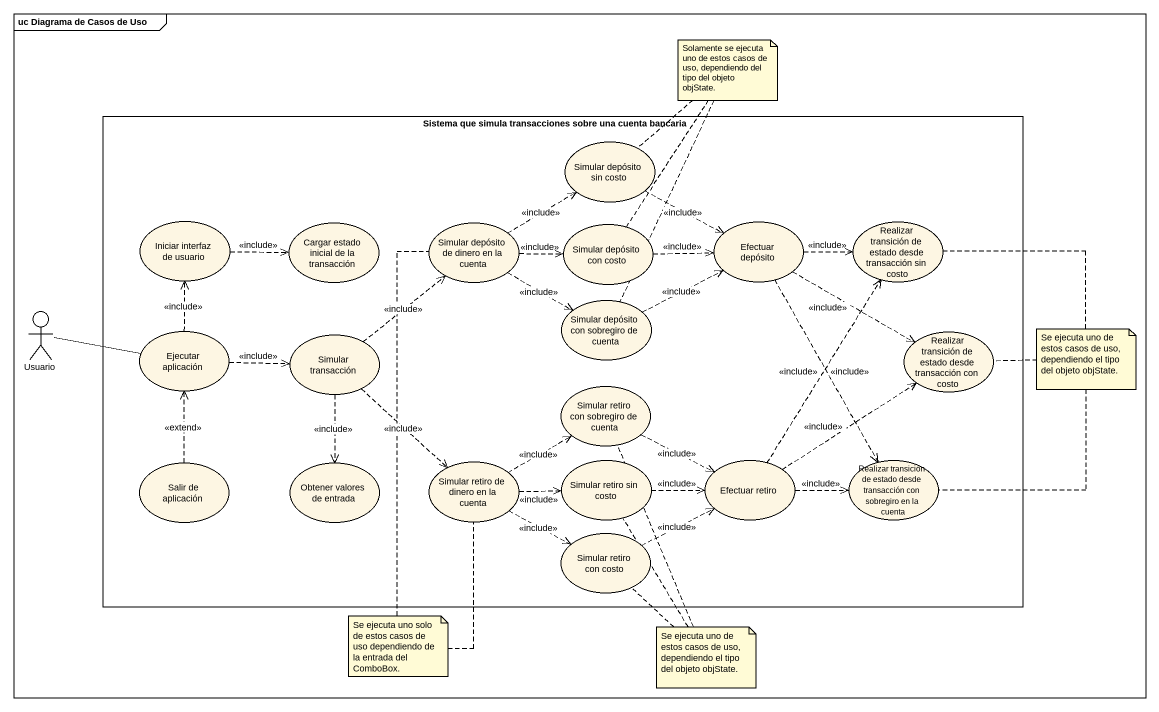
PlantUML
@startuml
mainframe uc Diagrama de Casos de Uso
rectangle "Sistema que simula transacciones sobre una cuenta bancaria" as Sistema_que_simula {
  usecase "Simular depósito sin costo" as Simular_depósito_sin_costo
  usecase "Iniciar interfaz de usuario" as Iniciar_interfaz_de_usuario
  usecase "Cargar estado inicial de la transacción" as Cargar_estado_inicial_de_la
  usecase "Simular depósito de dinero en la cuenta" as Simular_depósito_de_dinero
  usecase "Simular depósito con costo" as Simular_depósito_con_costo
  usecase "Efectuar depósito" as Efectuar_depósito
  usecase "Realizar transición de estado desde transacción sin costo" as Realizar_transición_de
  usecase "Simular depósito con sobregiro de cuenta" as Simular_depósito_con
  usecase "Ejecutar aplicación" as Ejecutar_aplicación
  usecase "Simular transacción" as Simular_transacción
  usecase "Realizar transición de estado desde transacción con costo" as Realizar_transición_de_2
  usecase "Simular retiro con sobregiro de cuenta" as Simular_retiro_con
  usecase "Salir de aplicación" as Salir_de_aplicación
  usecase "Obtener valores de entrada" as Obtener_valores_de_entrada
  usecase "Simular retiro de dinero en la cuenta" as Simular_retiro_de_dinero_en
  usecase "Simular retiro sin costo" as Simular_retiro_sin_costo
  usecase "Efectuar retiro" as Efectuar_retiro
  usecase "Realizar transición de estado desde transacción con sobregiro en la cuenta" as Realizar_transición_de_3
  usecase "Simular retiro con costo" as Simular_retiro_con_costo
}
actor Usuario
Simular_depósito_sin_costo .right.> Efectuar_depósito : <<include>>
Iniciar_interfaz_de_usuario .right.> Cargar_estado_inicial_de_la : <<include>>
Simular_depósito_de_dinero .right.> Simular_depósito_sin_costo : <<include>>
Simular_depósito_de_dinero .right.> Simular_depósito_con_costo : <<include>>
Simular_depósito_de_dinero .right.> Simular_depósito_con : <<include>>
Simular_depósito_con_costo .right.> Efectuar_depósito : <<include>>
Efectuar_depósito .right.> Realizar_transición_de : <<include>>
Efectuar_depósito .right.> Realizar_transición_de_2 : <<include>>
Efectuar_depósito ..> Realizar_transición_de_3 : <<include>>
Usuario -right- Ejecutar_aplicación
Simular_depósito_con .right.> Efectuar_depósito : <<include>>
Ejecutar_aplicación .up.> Iniciar_interfaz_de_usuario : <<include>>
Ejecutar_aplicación .right.> Simular_transacción : <<include>>
Simular_transacción .up.> Simular_depósito_de_dinero : <<include>>
Simular_transacción ..> Obtener_valores_de_entrada : <<include>>
Simular_transacción ..> Simular_retiro_de_dinero_en : <<include>>
Simular_retiro_con .right.> Efectuar_retiro : <<include>>
Salir_de_aplicación .up.> Ejecutar_aplicación : <<extend>>
Simular_retiro_de_dinero_en .right.> Simular_retiro_con : <<include>>
Simular_retiro_de_dinero_en .right.> Simular_retiro_sin_costo : <<include>>
Simular_retiro_de_dinero_en .right.> Simular_retiro_con_costo : <<include>>
Simular_retiro_sin_costo .right.> Efectuar_retiro : <<include>>
Efectuar_retiro .up.> Realizar_transición_de : <<include>>
Efectuar_retiro .up.> Realizar_transición_de_2 : <<include>>
Efectuar_retiro .right.> Realizar_transición_de_3 : <<include>>
Simular_retiro_con_costo .right.> Efectuar_retiro : <<include>>
note as N1
  Solamente se ejecuta uno de estos casos de uso, dependiendo del tipo del objeto objState.
end note
N1 .. Simular_depósito_con_costo
N1 .. Simular_depósito_con
N1 .. Simular_depósito_sin_costo
note as N2
  Se ejecuta uno de estos casos de uso, dependiendo el tipo del objeto objState.
end note
N2 .. Realizar_transición_de_2
N2 .. Realizar_transición_de
N2 .. Realizar_transición_de_3
note as N3
  Se ejecuta uno solo de estos casos de uso dependiendo de la entrada del ComboBox.
end note
N3 .. Simular_depósito_de_dinero
N3 .. Simular_retiro_de_dinero_en
note as N4
  Se ejecuta uno de estos casos de uso, dependiendo el tipo del objeto objState.
end note
N4 .. Simular_retiro_con_costo
N4 .. Simular_retiro_sin_costo
N4 .. Simular_retiro_con
@enduml
